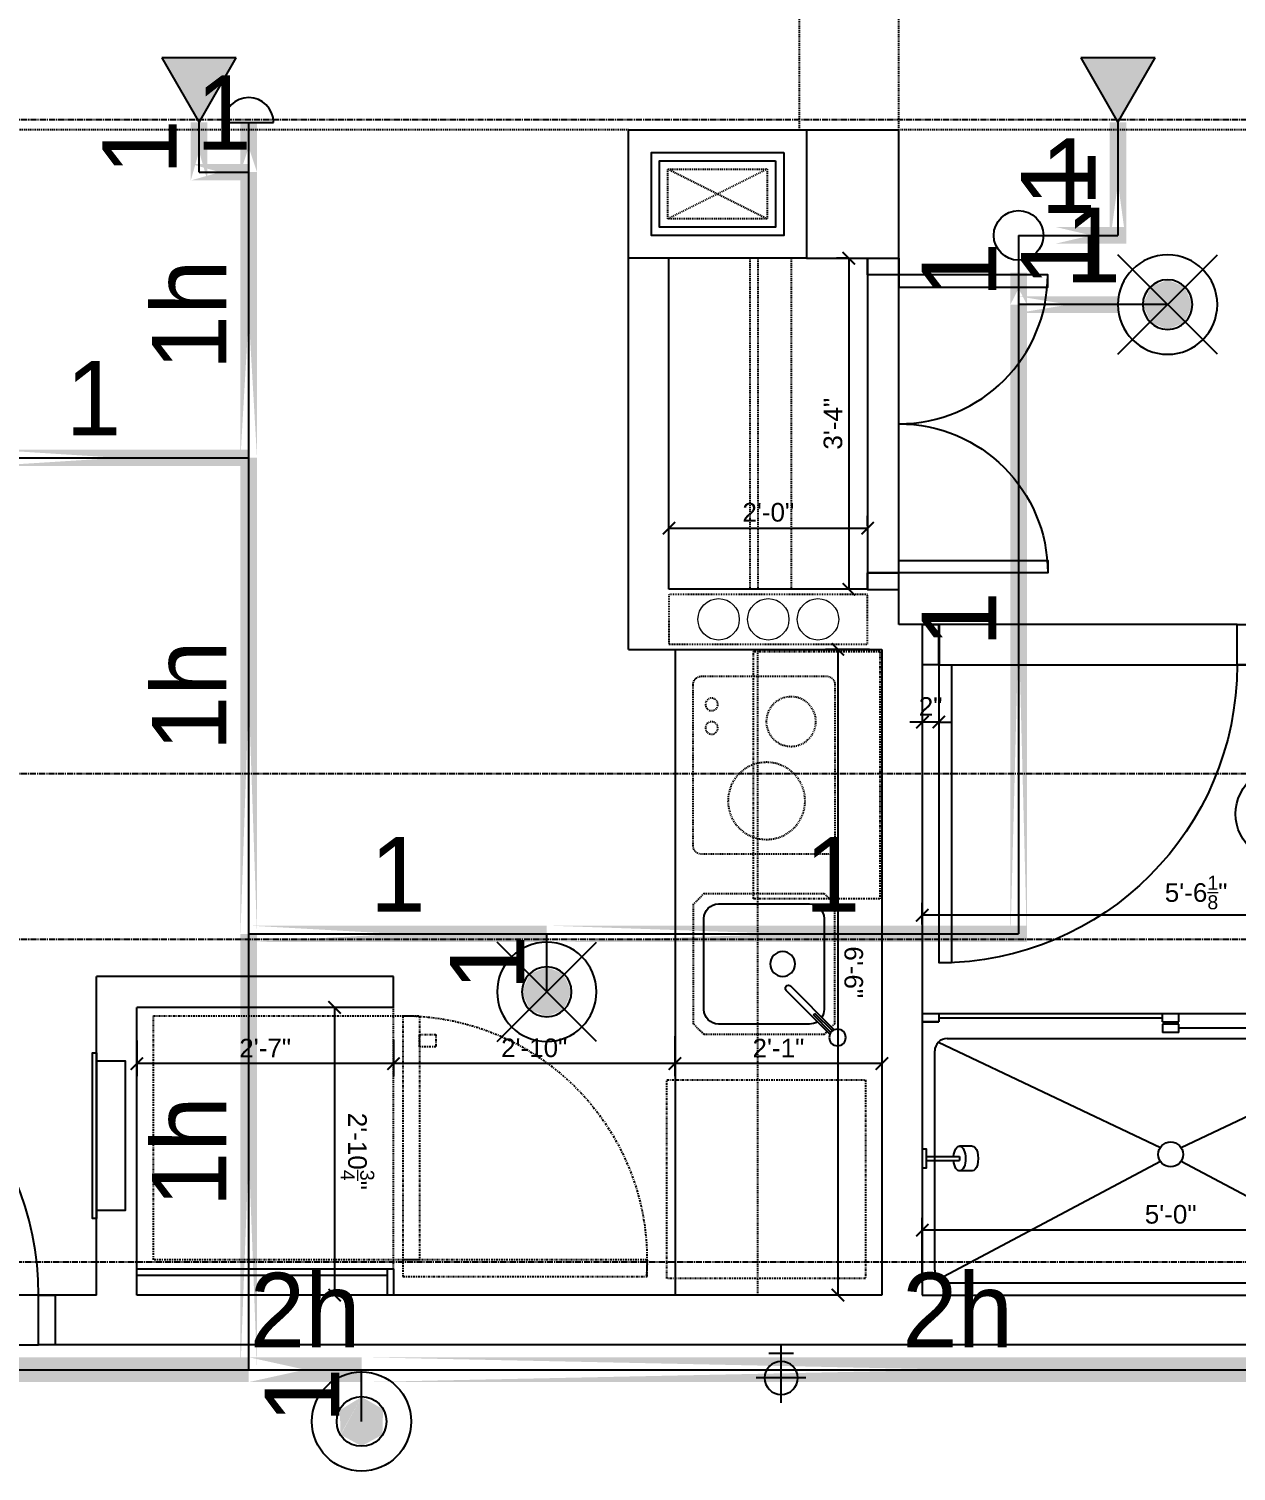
# Model space of a CAD drawing. Header units: inches. Extents: x -6955 to 13123, y -1334 to 3701.
# Drawn here: x 6697.1 to 6843, y 1674.3 to 1848.5 of the extents above; entities that cross this region are included whole.
import ezdxf
from ezdxf.enums import TextEntityAlignment as Align

# ---------------------------------------------------------------- set-up
doc = ezdxf.new("R2010")
doc.units = ezdxf.units.IN
doc.header["$MEASUREMENT"] = 0
for name, pattern in [('CENTER2', [1.125, 0.75, -0.125, 0.125, -0.125]), ('DASHDOT2', [0.5, 0.25, -0.125, 0, -0.125]), ('HIDDEN2', [0.1875, 0.125, -0.0625])]:
    doc.linetypes.add(name, pattern=pattern)
for name, color, linetype in [('A-Door', 7, 'Continuous'), ('A-Door-Head', 8, 'Continuous'), ('A-Eqpm', 4, 'Continuous'), ('A-Eqpm-NIC', 5, 'DASHDOT2'), ('A-Flor-Case', 6, 'Continuous'), ('A-Flor-Case-Hidden', 8, 'HIDDEN2'), ('A-Flor-Outline', 4, 'Continuous'), ('A-Flor-Ovhd', 1, 'HIDDEN2'), ('A-Flor-Pfix', 7, 'Continuous'), ('A-Flor-Soffit', 6, 'HIDDEN2'), ('A-Flor-Wall Mtd Fixture', 7, 'Continuous'), ('A-Grid(SmallScale)', 11, 'CENTER2'), ('A-HVAC', 6, 'HIDDEN2'), ('A-Wall-Full', 7, 'Continuous'), ('headdn', 7, 'Continuous'), ('PIPEBL', 4, 'Continuous'), ('pipemn', 6, 'Continuous'), ('PIPESPC', 7, 'Continuous'), ('spk-cap', 7, 'Continuous'), ('spk-piperise', 7, 'Continuous'), ('TIDYPIPE', 7, 'Continuous')]:
    doc.layers.add(name, color=color, linetype=linetype)
doc.layers.add('G-Anno-Nplt', color=140, linetype='Continuous', lineweight=18, plot=False)
doc.styles.add('G1DIM', font='arial.ttf')
doc.styles.add('PIPE', font='PIPE.SHX')
doc.dimstyles.new('Aec-Arch-I-96', dxfattribs={"dimscale": 96, "dimtxt": 0.09375, "dimasz": 0.0625, "dimexe": 0.0625, "dimexo": 0.0625, "dimgap": 0.03125, "dimtad": 1, "dimdec": 3, "dimzin": 3, "dimdsep": 46, "dimlunit": 4, "dimtxsty": 'G1DIM', "dimblk": 'ARCHTICK', "dimcen": 0.09375, "dimclrt": 2, "dimazin": 2, "dimtfac": 0.75, "dimtdec": 3, "dimtix": 1, "dimtmove": 2, "dimatfit": 2, "dimldrblk": 'OPEN90', "dimfxl": 0.0625, "dimtolj": 1, "dimtzin": 0, "dimarcsym": 0})

# ---------------------------------------------------------------- blocks, each defined once
blk = doc.blocks.new('wall sconce typ')
for p, q in [((0, 7), (0, 0)), ((3, 4), (-3, 4)), ((-1.5, 1), (1.5, 1))]:
    blk.add_line(p, q)
blk.add_circle((0, 4), 2)
blk = doc.blocks.new('dpend1')
for radius in [6, 3]:
    blk.add_circle((0, 0), radius)
for points in [[(0.01, 2.97), (-2.53, -1.59), (-2.62, 1.36)], [(0.01, 2.97), (-2.49, -1.59), (2.52, -1.59)], [(2.52, -1.59), (0.01, 2.97), (2.6, 1.47)], [(2.52, -1.59), (-2.53, -1.59), (0.01, -2.98)]]:
    blk.add_solid(points)
blk = doc.blocks.new('side2')
for p, q in [((0, 0), (7.79, 4.5)), ((7.79, 4.5), (7.79, -4.5)), ((7.79, -4.5), (0, 0))]:
    blk.add_line(p, q)
blk.add_solid([(7.79, -4.5), (0, 0), (7.79, 4.5)])
blk = doc.blocks.new('dpend2')
for p, q in [((-6, -6), (6, 6)), ((6, -6), (-6, 6))]:
    blk.add_line(p, q)
for radius in [6, 3]:
    blk.add_circle((0, 0), radius)
for points in [[(0, 0), (-3, 0), (-2.08, 2.07)], [(0, 0), (0, 3), (-2.12, 2.14)], [(0, 0), (0, 3), (2.12, 2.14)], [(0, 0), (3, 0), (2.08, 2.07)], [(0, 0), (-3, 0), (-2.08, -2.07)], [(0, 0), (0, -3), (-2.12, -2.14)], [(0, 0), (3, 0), (2.08, -2.07)], [(0, 0), (0, -3), (2.12, -2.14)]]:
    blk.add_solid(points)
blk = doc.blocks.new('PIPESPC')
at = {"layer": 'PIPESPC', "style": 'PIPE', "width": 0.9}
blk.add_attdef('SIZE', text='', height=9, dxfattribs=at).set_placement((0, 4.02), align=Align.CENTER)
at = {"layer": 'PIPESPC', "style": 'PIPE', "flags": 1}
blk.add_attdef('SCHED', (25.3, 3.89), '', height=9, dxfattribs=at)
blk = doc.blocks.new('CAP')
blk.add_line((0, 3), (0, -3))
blk.add_arc((0, 0), 3, 270, 90)
blk = doc.blocks.new('rise')
blk.add_circle((0, 0), 3)
blk = doc.blocks.new('Plumbing Chase')
at = {"layer": 'A-Flor-Outline', "linetype": 'HIDDEN2', "ltscale": 0.5}
blk.add_lwpolyline([(0.625, 0), (6.625, 0), (6.625, 24), (0.625, 24)], close=True, dxfattribs=at)
at = {"layer": 'G-Anno-Nplt'}
for centre in [(3.625, 18), (3.625, 12), (3.625, 6)]:
    blk.add_circle(centre, 2.5, dxfattribs=at)
blk = doc.blocks.new('18in door')
blk.add_lwpolyline([(0, 0), (1.5, 0), (1.5, 18), (0, 18)], close=True)
blk.add_arc((0, 0), 18, 0, 90)
blk = doc.blocks.new('Single 12x6 HVAC Shaft')
at = {"layer": 'A-Flor-Outline'}
blk.add_lwpolyline([(3.75, 17.75), (11.75, 17.75), (11.75, 3.75), (3.75, 3.75)], close=True, dxfattribs=at)
at = {"layer": 'A-HVAC'}
for p, q in [((4.75, 16.75), (10.75, 4.75)), ((4.75, 4.75), (10.75, 16.75))]:
    blk.add_line(p, q, dxfattribs=at)
blk.add_lwpolyline([(4.75, 16.75), (10.75, 16.75), (10.75, 4.75), (4.75, 4.75)], close=True, dxfattribs=at)
at = {"layer": 'A-Wall-Full'}
for points in [[(0, 21.5), (15.5, 21.5), (15.5, 0), (0, 0)], [(2.75, 18.75), (12.75, 18.75), (12.75, 2.75), (2.75, 2.75)]]:
    blk.add_lwpolyline(points, close=True, dxfattribs=at)
blk = doc.blocks.new('sink1915rear')
for p, q in [((-0.37, -1.9), (-0.37, -5.29)), ((-0.12, -1.97), (-0.12, -4.54)), ((0.13, -1.97), (0.13, -4.54)), ((0.38, -1.9), (0.38, -5.29)), ((0.13, -4.54), (-0.12, -4.54)), ((0.38, -5.29), (-0.37, -5.29))]:
    blk.add_line(p, q)
blk.add_circle((0, -1.04), 0.938)
for start, end in [(112.0243, 67.9757), (138.5829, 221.4171), (318.587, 41.413), (264.1135, 275.8865)]:
    blk.add_arc((0, -5.04), 1, start, end)
blk.add_open_spline([(-0.75, -3.54), (-1.37, -3.58), (-1.99, -3.68), (-3.59, -4.07), (-4.53, -4.46), (-6.15, -5.47), (-6.84, -6.09), (-7.86, -7.44), (-8.21, -8.17), (-8.46, -9.28), (-8.5, -9.65), (-8.5, -10.01), (-8.5, -10.59), (-8.4, -11.17), (-7.93, -12.47), (-7.49, -13.18), (-6.28, -14.46), (-5.51, -15.02), (-3.75, -15.9), (-2.76, -16.21), (-0.69, -16.54), (0.38, -16.56), (2.47, -16.29), (3.47, -16), (5.27, -15.17), (6.07, -14.63), (7.34, -13.38), (7.81, -12.68), (8.41, -11.21), (8.54, -10.45), (8.44, -8.94), (8.22, -8.19), (7.42, -6.76), (6.85, -6.1), (5.41, -4.95), (4.55, -4.47), (2.7, -3.81), (1.74, -3.61), (0.75, -3.54)], degree=3, knots=[4.798605, 4.798605, 4.798605, 4.798605, 5.014176, 5.014176, 5.378501, 5.378501, 5.742827, 5.742827, 6.107152, 6.107152, 6.283185, 6.283185, 6.283185, 6.561131, 6.561131, 6.925457, 6.925457, 7.289782, 7.289782, 7.654107, 7.654107, 8.018433, 8.018433, 8.382758, 8.382758, 8.747084, 8.747084, 9.111409, 9.111409, 9.475734, 9.475734, 9.84006, 9.84006, 10.204385, 10.204385, 10.56871, 10.56871, 10.909356, 10.909356, 10.909356, 10.909356])
at = {"layer": 'A-Flor-Case-Hidden', "linetype": 'HIDDEN2', "ltscale": 0.25}
blk.add_ellipse((0, -10.01), major_axis=(-9.5, 0), ratio=0.789474, start_param=4.791408, end_param=10.916548, dxfattribs=at)
blk = doc.blocks.new('wall sconce')
for p, q in [((2, -1.75), (2, 1.75)), ((0, 0), (3.75, 0))]:
    blk.add_line(p, q)
blk.add_circle((2, 0), 1.25)
blk = doc.blocks.new('41in Std Vanity')
at = {"layer": 'A-Flor-Case'}
for p, q in [((23, 54.5), (0, 54.5)), ((0.75, 1.5), (0.75, 54.5)), ((23, 1.5), (23, 54.5)), ((23, 1.5), (0, 1.5))]:
    blk.add_line(p, q, dxfattribs=at)
at = {"layer": 'A-Flor-Case-Hidden'}
for p, q in [((22, 51.12), (0.75, 51.12)), ((22, 4.88), (22, 51.12)), ((4.83, 50.38), (0.75, 46.3)), ((5.89, 50.38), (0.75, 45.24)), ((20, 50.38), (2.75, 50.38)), ((16.86, 50.38), (21.25, 45.99)), ((17.92, 50.38), (21.25, 47.05)), ((21.25, 4.88), (21.25, 49.12)), ((21.25, 17), (0.75, 17)), ((21.25, 16.25), (0.75, 16.25)), ((21.25, 5.62), (0.75, 5.62)), ((22, 4.88), (0.75, 4.88))]:
    blk.add_line(p, q, dxfattribs=at)
for points in [[(0.75, 49.12), (2.75, 49.12), (2.75, 51.12), (0.75, 51.12)], [(20, 49.12), (22, 49.12), (22, 51.12), (20, 51.12)]]:
    blk.add_lwpolyline(points, close=True, dxfattribs=at)
at = {"layer": 'A-Wall-Full'}
for p, q in [((0, 0), (0, 56)), ((0, 56), (23, 56)), ((23, 0), (0, 0))]:
    blk.add_line(p, q, dxfattribs=at)
at = {"layer": 'A-Flor-Pfix', "rotation": 90}
blk.add_blockref('sink1915rear', (2.99, 33.06), dxfattribs=at)
at = {"layer": 'A-Flor-Wall Mtd Fixture', "xscale": -1, "rotation": 90}
blk.add_blockref('wall sconce', (11.5, 56), dxfattribs=at)
at = {"layer": 'A-Flor-Wall Mtd Fixture', "rotation": 90}
blk.add_blockref('wall sconce', (11.5, 0), dxfattribs=at)
blk = doc.blocks.new('_ArchTick')
at = {"color": 0, "linetype": 'ByBlock', "const_width": 0.15}
blk.add_lwpolyline([(-0.5, -0.5), (0.5, 0.5)], dxfattribs=at)
blk = doc.blocks.new('*D133')
at = {"layer": 'Defpoints', "color": 0, "transparency": 16777216}
for p in [(-44.25, -73.66), (-4.25, -73.66), (-4.25, -75.03)]:
    blk.add_point(p, dxfattribs=at)
at = {"layer": 'G-Anno-Nplt', "color": 0, "lineweight": -2, "transparency": 16777216}
for p, q in [((-44.25, -75.03), (-4.25, -75.03)), ((-44.25, -75.16), (-44.25, -76.53)), ((-4.25, -75.16), (-4.25, -76.53))]:
    blk.add_line(p, q, dxfattribs=at)
at = {"layer": 'G-Anno-Nplt', "color": 0, "lineweight": -2, "transparency": 16777216, "xscale": 1.5, "yscale": 1.5, "zscale": 1.5, "rotation": 180}
blk.add_blockref('_ArchTick', (-44.25, -75.03), dxfattribs=at)
at = {"layer": 'G-Anno-Nplt', "color": 0, "lineweight": -2, "transparency": 16777216, "xscale": 1.5, "yscale": 1.5, "zscale": 1.5}
blk.add_blockref('_ArchTick', (-4.25, -75.03), dxfattribs=at)
at = {"layer": 'G-Anno-Nplt', "transparency": 16777216, "insert": (-24.25, -76.93), "char_height": 2.25, "attachment_point": 5, "rotation": 180, "style": 'G1DIM'}
blk.add_mtext('\\A1;3\'-4"', dxfattribs=at)
blk = doc.blocks.new('_Open90')
at = {"color": 0, "linetype": 'ByBlock', "lineweight": -2}
for p, q in [((0, 0), (-1, 0)), ((-0.5, 0.5), (0, 0)), ((0, 0), (-0.5, -0.5))]:
    blk.add_line(p, q, dxfattribs=at)
blk = doc.blocks.new('*D134')
at = {"layer": 'Defpoints', "color": 0, "transparency": 16777216}
for p in [(-11.64, -72.75), (-10.4, -72.75), (-10.4, -96.75)]:
    blk.add_point(p, dxfattribs=at)
at = {"layer": 'G-Anno-Nplt', "color": 0, "lineweight": -2, "transparency": 16777216}
for p, q in [((-11.9, -72.75), (-13.14, -72.75)), ((-11.64, -96.75), (-11.64, -72.75)), ((-11.9, -96.75), (-13.14, -96.75))]:
    blk.add_line(p, q, dxfattribs=at)
at = {"layer": 'G-Anno-Nplt', "color": 0, "lineweight": -2, "transparency": 16777216, "xscale": 1.5, "yscale": 1.5, "zscale": 1.5}
for p, rotation in [((-11.64, -72.75), 90), ((-11.64, -96.75), 270)]:
    blk.add_blockref('_ArchTick', p, dxfattribs=dict(at, rotation=rotation))
at = {"layer": 'G-Anno-Nplt', "transparency": 16777216, "insert": (-13.54, -84.75), "char_height": 2.25, "attachment_point": 5, "rotation": 90, "style": 'G1DIM'}
blk.add_mtext('\\A1;2\'-0"', dxfattribs=at)
blk = doc.blocks.new('*D118')
at = {"layer": 'Defpoints', "color": 0, "transparency": 16777216}
for p in [(-78, -4.88), (0, -4.88), (0, -10.2)]:
    blk.add_point(p, dxfattribs=at)
at = {"layer": 'G-Anno-Nplt', "color": 0, "lineweight": -2, "transparency": 16777216}
for p, q in [((-78, -6.38), (-78, -11.7)), ((0, -6.38), (0, -11.7)), ((-78, -10.2), (0, -10.2))]:
    blk.add_line(p, q, dxfattribs=at)
at = {"layer": 'G-Anno-Nplt', "color": 0, "lineweight": -2, "transparency": 16777216, "xscale": 1.5, "yscale": 1.5, "zscale": 1.5, "rotation": 180}
blk.add_blockref('_ArchTick', (-78, -10.2), dxfattribs=at)
at = {"layer": 'G-Anno-Nplt', "color": 0, "lineweight": -2, "transparency": 16777216, "xscale": 1.5, "yscale": 1.5, "zscale": 1.5}
blk.add_blockref('_ArchTick', (0, -10.2), dxfattribs=at)
at = {"layer": 'G-Anno-Nplt', "transparency": 16777216, "insert": (-39, -8.3), "char_height": 2.25, "attachment_point": 5, "style": 'G1DIM'}
blk.add_mtext('\\A1;6\'-6"', dxfattribs=at)
blk = doc.blocks.new('*D119')
at = {"layer": 'Defpoints', "color": 0, "transparency": 16777216}
for p in [(-32.79, -4.88), (-32.79, -29.88), (-27.96, -29.88)]:
    blk.add_point(p, dxfattribs=at)
at = {"layer": 'G-Anno-Nplt', "color": 0, "lineweight": -2, "transparency": 16777216}
for p, q in [((-31.29, -4.88), (-26.46, -4.88)), ((-27.96, -4.88), (-27.96, -29.88)), ((-31.29, -29.88), (-26.46, -29.88))]:
    blk.add_line(p, q, dxfattribs=at)
at = {"layer": 'G-Anno-Nplt', "color": 0, "lineweight": -2, "transparency": 16777216, "xscale": 1.5, "yscale": 1.5, "zscale": 1.5}
for p, rotation in [((-27.96, -4.88), 90), ((-27.96, -29.88), 270)]:
    blk.add_blockref('_ArchTick', p, dxfattribs=dict(at, rotation=rotation))
at = {"layer": 'G-Anno-Nplt', "transparency": 16777216, "insert": (-29.84, -17.38), "char_height": 2.25, "attachment_point": 5, "rotation": 90, "style": 'G1DIM'}
blk.add_mtext('\\A1;2\'-1"', dxfattribs=at)
blk = doc.blocks.new('*D120')
at = {"layer": 'Defpoints', "color": 0, "transparency": 16777216}
for p in [(-32.32, -29.88), (-32.32, -63.88), (-27.96, -63.88)]:
    blk.add_point(p, dxfattribs=at)
at = {"layer": 'G-Anno-Nplt', "color": 0, "lineweight": -2, "transparency": 16777216}
for p, q in [((-30.82, -29.88), (-26.46, -29.88)), ((-27.96, -29.88), (-27.96, -63.88)), ((-30.82, -63.88), (-26.46, -63.88))]:
    blk.add_line(p, q, dxfattribs=at)
at = {"layer": 'G-Anno-Nplt', "color": 0, "lineweight": -2, "transparency": 16777216, "xscale": 1.5, "yscale": 1.5, "zscale": 1.5}
for p, rotation in [((-27.96, -29.88), 90), ((-27.96, -63.88), 270)]:
    blk.add_blockref('_ArchTick', p, dxfattribs=dict(at, rotation=rotation))
at = {"layer": 'G-Anno-Nplt', "transparency": 16777216, "insert": (-29.86, -46.88), "char_height": 2.25, "attachment_point": 5, "rotation": 90, "style": 'G1DIM'}
blk.add_mtext('\\A1;2\'-10"', dxfattribs=at)
blk = doc.blocks.new('*D121')
at = {"layer": 'Defpoints', "color": 0, "transparency": 16777216}
for p in [(-32.25, -63.88), (-32.25, -94.88), (-27.96, -94.88)]:
    blk.add_point(p, dxfattribs=at)
at = {"layer": 'G-Anno-Nplt', "color": 0, "lineweight": -2, "transparency": 16777216}
for p, q in [((-30.75, -63.88), (-26.46, -63.88)), ((-27.96, -63.88), (-27.96, -94.88)), ((-30.75, -94.88), (-26.46, -94.88))]:
    blk.add_line(p, q, dxfattribs=at)
at = {"layer": 'G-Anno-Nplt', "color": 0, "lineweight": -2, "transparency": 16777216, "xscale": 1.5, "yscale": 1.5, "zscale": 1.5}
for p, rotation in [((-27.96, -63.88), 90), ((-27.96, -94.88), 270)]:
    blk.add_blockref('_ArchTick', p, dxfattribs=dict(at, rotation=rotation))
at = {"layer": 'G-Anno-Nplt', "transparency": 16777216, "insert": (-29.84, -79.38), "char_height": 2.25, "attachment_point": 5, "rotation": 90, "style": 'G1DIM'}
blk.add_mtext('\\A1;2\'-7"', dxfattribs=at)
blk = doc.blocks.new('*D122')
at = {"layer": 'Defpoints', "color": 0, "transparency": 16777216}
for p in [(-34.75, -69.46), (0, -69.46), (0, -70.99)]:
    blk.add_point(p, dxfattribs=at)
at = {"layer": 'G-Anno-Nplt', "color": 0, "lineweight": -2, "transparency": 16777216}
for p, q in [((-34.75, -70.96), (-34.75, -72.49)), ((-34.75, -70.99), (0, -70.99)), ((0, -70.96), (0, -72.49))]:
    blk.add_line(p, q, dxfattribs=at)
at = {"layer": 'G-Anno-Nplt', "color": 0, "lineweight": -2, "transparency": 16777216, "xscale": 1.5, "yscale": 1.5, "zscale": 1.5, "rotation": 180}
blk.add_blockref('_ArchTick', (-34.75, -70.99), dxfattribs=at)
at = {"layer": 'G-Anno-Nplt', "color": 0, "lineweight": -2, "transparency": 16777216, "xscale": 1.5, "yscale": 1.5, "zscale": 1.5}
blk.add_blockref('_ArchTick', (0, -70.99), dxfattribs=at)
at = {"layer": 'G-Anno-Nplt', "transparency": 16777216, "insert": (-17.37, -68.23), "char_height": 2.25, "attachment_point": 5, "style": 'G1DIM'}
blk.add_mtext('\\A1;2\'-10{\\H0.750000x;\\S3/4;}"', dxfattribs=at)
blk = doc.blocks.new('refrigerator')
blk.add_line((-30.125, 0), (-30.125, -29.5))
for points in [[(-32.125, -29.5), (0, -29.5), (0, 0), (-32.125, 0)], [(-34.125, -3.75), (-32.125, -3.75), (-32.125, -2.25), (-34.125, -2.25)], [(-59.625, -31.5), (-59.625, -29.5), (-30.125, -29.5), (-30.125, -31.5)]]:
    blk.add_lwpolyline(points, close=True)
blk.add_arc((-30.125, -29.5), 29.5, 90, 183.88744)
blk = doc.blocks.new('kitchen faucet')
for p, q in [((0.93, 0.38), (8.38, 0.38)), ((1, 0.12), (4, 0.12)), ((4, -0.12), (4, 0.12)), ((0.93, -0.38), (8.38, -0.38)), ((1, -0.12), (4, -0.12))]:
    blk.add_line(p, q)
blk.add_circle((0, 0), 1)
blk.add_arc((8.38, 0), 0.375, 270, 90)
blk = doc.blocks.new('kitchen sink')
blk.add_lwpolyline([(-14.94, -6.97, 0.143329), (-14, -7.25), (-3, -7.25, 0.414214), (-1.25, -5.5), (-1.25, 5.5, 0.414214), (-3, 7.25), (-14, 7.25, 0.414214), (-15.75, 5.5), (-15.75, -5.5, 0.143329), (-15.47, -6.44, 0.143329)], format="xyb")
blk.add_circle((-10.75, 0), 1.5)
at = {"layer": 'A-Flor-Case-Hidden'}
for p, q in [((-15.75, 8.5), (-17, 7.25)), ((-1.25, 8.5), (0, 7.25)), ((-16.64, -7.61), (-17, -7.25)), ((-15.75, -8.5), (-16.11, -8.14)), ((-1.25, -8.5), (0, -7.25))]:
    blk.add_line(p, q, dxfattribs=at)
for points in [[(-17, 7.25), (-17, -7.25)], [(-1.25, 8.5), (-15.75, 8.5)], [(0, -7.25), (0, 7.25)], [(-15.75, -8.5), (-1.25, -8.5)]]:
    blk.add_lwpolyline(points, dxfattribs=at)
at = {"rotation": 45.00000000000001}
blk.add_blockref('kitchen faucet', (-17.38, -8.88), dxfattribs=at)
blk = doc.blocks.new('cooktop')
at = {"ltscale": 0.5}
blk.add_lwpolyline([(-7.56, -21.5), (7.56, -21.5, 0.414214), (8.56, -20.5), (8.56, -1, 0.414214), (7.56, 0), (-7.56, 0, 0.414214), (-8.56, -1), (-8.56, -20.5, 0.414214)], format="xyb", close=True, dxfattribs=at)
for centre, radius in [((-3.27, -5.47), 3), ((6.32, -3.4), 0.75), ((6.32, -6.24), 0.75), ((-0.31, -15.05), 4.66)]:
    blk.add_circle(centre, radius, dxfattribs=at)
blk = doc.blocks.new('shower head')
for p, q in [((0.5, 0.25), (4.48, 0.25)), ((6.04, 1.5), (4.5, 1.5)), ((0.5, -0.25), (4.48, -0.25)), ((6.02, -1.5), (4.49, -1.5))]:
    blk.add_line(p, q)
blk.add_lwpolyline([(0, -1.12), (0.5, -1.12), (0.5, 1.12), (0, 1.12)], close=True)
at = {"extrusion": (0, 0, -1)}
for centre, start_param, end_param in [((4.5, 0), 4.878708, 10.826996), ((6.02, 0), 6.265998, 9.430839)]:
    blk.add_ellipse(centre, major_axis=(0, 1.5), ratio=0.483735, start_param=start_param, end_param=end_param, dxfattribs=at)
blk.add_open_spline([(4.48, 0.25), (4.49, 0.2), (4.49, 0.16), (4.49, 0.11), (4.5, 0.04), (4.5, -0.04), (4.49, -0.11), (4.49, -0.16), (4.49, -0.21), (4.48, -0.25)], degree=3, knots=[7.6339989, 7.6339989, 7.6339989, 7.6339989, 7.7552894, 7.7552894, 7.7552894, 7.9540134, 7.9540134, 7.9540134, 8.074038, 8.074038, 8.074038, 8.074038])
blk = doc.blocks.new('shower door')
at = {"layer": 'A-Flor-Case'}
for p, q in [((-31, -1), (-31, 0)), ((-29, 0), (-31, 0)), ((-29, -1), (-29, 0)), ((0, 0), (-2, 0)), ((-2, 0), (-2, -1)), ((-59.99, -1.26), (-57.99, -1.26)), ((-57.99, -2.26), (-57.99, -1.26)), ((-29, -1), (-31, -1)), ((-31, -1.26), (-29, -1.26)), ((-31, -2.26), (-31, -1.26)), ((-2, -0.5), (-29, -0.5)), ((-29, -1.26), (-29, -2.26)), ((0, -1), (-2, -1)), ((-2, -1), (0, -1)), ((-59.99, -2.26), (-57.99, -2.26)), ((-57.99, -1.76), (-31, -1.76)), ((-31, -2.26), (-29, -2.26))]:
    blk.add_line(p, q, dxfattribs=at)
blk = doc.blocks.new('30x34 shower')
at = {"layer": 'A-Flor-Pfix'}
for p, q in [((0, -34), (0, 0)), ((60, 0), (0, 0)), ((60, -34), (60, 0)), ((57, -1.5), (3, -1.5)), ((1.5, -3), (1.5, -29.5)), ((28.75, -16.18), (1.94, -1.94)), ((58.06, -1.94), (31.25, -16.18)), ((58.5, -3), (58.5, -29.5)), ((28.75, -17.82), (1.94, -30.56)), ((58.06, -30.56), (31.25, -17.82)), ((57, -31), (3, -31)), ((60, -34), (0, -34))]:
    blk.add_line(p, q, dxfattribs=at)
blk.add_circle((30, -17), 1.5, dxfattribs=at)
for centre, start, end in [((3, -3), 90, 180), ((57, -3), 0, 90), ((3, -29.5), 180, 270), ((57, -29.5), 270, 0)]:
    blk.add_arc(centre, 1.5, start, end, dxfattribs=at)
at = {"xscale": -1, "rotation": 179.9999999999999}
blk.add_blockref('shower door', (60, -34), dxfattribs=at)
at = {"layer": 'A-Flor-Pfix', "rotation": 180.0000000001253}
blk.add_blockref('shower head', (60, -16.5), dxfattribs=at)
blk = doc.blocks.new('36in door')
blk.add_lwpolyline([(-1.5, -36), (0, -36), (0, 0), (-1.5, 0)], close=True)
blk.add_arc((0, 0), 36, 180, 270)
blk = doc.blocks.new('Toiliet American Std Cadet Pro')
for p, q in [((5.84, 9.06), (1, 9.06)), ((0, 8.06), (0, -8.06)), ((6.84, 7.9), (6.84, 8.06)), ((7.53, 6.52), (7, 7.36)), ((7.69, -5.98), (7.69, 5.98)), ((7, -7.36), (7.53, -6.52)), ((6.84, -8.06), (6.84, -7.9)), ((1, -9.06), (5.84, -9.06))]:
    blk.add_line(p, q)
for centre, radius, start, end in [((1, 8.06), 1, 90, 180), ((5.84, 8.06), 1, 0, 90), ((7.84, 7.9), 1, 180, 212.4157), ((6.69, 5.98), 1, 0, 32.4157), ((10.89, 10.1), 4.91, 226.8784, 295.5831), ((10.89, -10.1), 4.91, 64.417, 133.1217), ((6.69, -5.98), 1, 327.5844, 0), ((1, -8.06), 1, 180, 270), ((5.84, -8.06), 1, 270, 0), ((7.84, -7.9), 1, 147.5844, 180)]:
    blk.add_arc(centre, radius, start, end)
for start_param, end_param in [(4.086017, 8.480354), (2.197169, 4.086017)]:
    blk.add_ellipse((18.39, 0), major_axis=(9.17, 0), ratio=0.762999, start_param=start_param, end_param=end_param)
blk = doc.blocks.new('*D109')
at = {"layer": 'Defpoints', "color": 0, "transparency": 16777216}
for p in [(-42.8, 6.14), (-45.88, -60), (-43.26, -60)]:
    blk.add_point(p, dxfattribs=at)
at = {"layer": 'G-Anno-Nplt', "color": 0, "lineweight": -2, "transparency": 16777216}
for p, q in [((-44.3, 6.14), (-47.38, 6.14)), ((-45.88, 6.14), (-45.88, -60)), ((-44.76, -60), (-47.38, -60))]:
    blk.add_line(p, q, dxfattribs=at)
at = {"layer": 'G-Anno-Nplt', "color": 0, "lineweight": -2, "transparency": 16777216, "xscale": 1.5, "yscale": 1.5, "zscale": 1.5}
for p, rotation in [((-45.88, 6.14), 90), ((-45.88, -60), 270)]:
    blk.add_blockref('_ArchTick', p, dxfattribs=dict(at, rotation=rotation))
at = {"layer": 'G-Anno-Nplt', "transparency": 16777216, "insert": (-48.63, -26.93), "char_height": 2.25, "attachment_point": 5, "rotation": 90, "style": 'G1DIM'}
blk.add_mtext('\\A1;5\'-6{\\H0.750000x;\\S1/8;}"', dxfattribs=at)
blk = doc.blocks.new('*D110')
at = {"layer": 'Defpoints', "color": 0, "transparency": 16777216}
for p in [(0, 2.48), (-36, 0), (0, -3.5)]:
    blk.add_point(p, dxfattribs=at)
at = {"layer": 'G-Anno-Nplt', "color": 0, "lineweight": -2, "transparency": 16777216}
for p, q in [((-36, 1.5), (-36, 3.98)), ((0, -2), (0, 3.98)), ((-36, 2.48), (0, 2.48))]:
    blk.add_line(p, q, dxfattribs=at)
at = {"layer": 'G-Anno-Nplt', "color": 0, "lineweight": -2, "transparency": 16777216, "xscale": 1.5, "yscale": 1.5, "zscale": 1.5, "rotation": 180}
blk.add_blockref('_ArchTick', (-36, 2.48), dxfattribs=at)
at = {"layer": 'G-Anno-Nplt', "color": 0, "lineweight": -2, "transparency": 16777216, "xscale": 1.5, "yscale": 1.5, "zscale": 1.5}
blk.add_blockref('_ArchTick', (0, 2.48), dxfattribs=at)
at = {"layer": 'G-Anno-Nplt', "transparency": 16777216, "insert": (-18, 4.38), "char_height": 2.25, "attachment_point": 5, "style": 'G1DIM'}
blk.add_mtext('\\A1;3\'-0"', dxfattribs=at)
blk = doc.blocks.new('*D106')
at = {"layer": 'Defpoints', "color": 0, "transparency": 16777216}
for p in [(-58.12, 7.25), (-76.12, 6.5), (-76.12, 2.15)]:
    blk.add_point(p, dxfattribs=at)
at = {"layer": 'G-Anno-Nplt', "color": 0, "lineweight": -2, "transparency": 16777216}
for p, q in [((-58.12, 5.75), (-58.12, 0.65)), ((-76.12, 5), (-76.12, 0.65)), ((-58.12, 2.15), (-76.12, 2.15))]:
    blk.add_line(p, q, dxfattribs=at)
at = {"layer": 'G-Anno-Nplt', "color": 0, "lineweight": -2, "transparency": 16777216, "xscale": 1.5, "yscale": 1.5, "zscale": 1.5, "rotation": 180}
blk.add_blockref('_ArchTick', (-76.12, 2.15), dxfattribs=at)
at = {"layer": 'G-Anno-Nplt', "color": 0, "lineweight": -2, "transparency": 16777216, "xscale": 1.5, "yscale": 1.5, "zscale": 1.5}
blk.add_blockref('_ArchTick', (-58.12, 2.15), dxfattribs=at)
at = {"layer": 'G-Anno-Nplt', "transparency": 16777216, "insert": (-67.12, 4.05), "char_height": 2.25, "attachment_point": 5, "style": 'G1DIM'}
blk.add_mtext('\\A1;1\'-6"', dxfattribs=at)
blk = doc.blocks.new('*D107')
at = {"layer": 'Defpoints', "color": 0, "transparency": 16777216}
for p in [(0, 0), (-7.85, -60), (0, -60)]:
    blk.add_point(p, dxfattribs=at)
at = {"layer": 'G-Anno-Nplt', "color": 0, "lineweight": -2, "transparency": 16777216}
for p, q in [((-1.5, 0), (-9.35, 0)), ((-7.85, 0), (-7.85, -60)), ((-1.5, -60), (-9.35, -60))]:
    blk.add_line(p, q, dxfattribs=at)
at = {"layer": 'G-Anno-Nplt', "color": 0, "lineweight": -2, "transparency": 16777216, "xscale": 1.5, "yscale": 1.5, "zscale": 1.5}
for p, rotation in [((-7.85, 0), 90), ((-7.85, -60), 270)]:
    blk.add_blockref('_ArchTick', p, dxfattribs=dict(at, rotation=rotation))
at = {"layer": 'G-Anno-Nplt', "transparency": 16777216, "insert": (-9.75, -30), "char_height": 2.25, "attachment_point": 5, "rotation": 90, "style": 'G1DIM'}
blk.add_mtext('\\A1;5\'-0"', dxfattribs=at)
blk = doc.blocks.new('*D108')
at = {"layer": 'Defpoints', "color": 0, "transparency": 16777216}
for p in [(-76.12, -58), (-76.12, -60), (-69.22, -60)]:
    blk.add_point(p, dxfattribs=at)
at = {"layer": 'G-Anno-Nplt', "color": 0, "lineweight": -2, "transparency": 16777216}
for p, q in [((-69.22, -58), (-69.22, -56.5)), ((-74.62, -58), (-67.72, -58)), ((-69.22, -58), (-69.22, -60)), ((-74.62, -60), (-67.72, -60)), ((-69.22, -60), (-69.22, -61.5))]:
    blk.add_line(p, q, dxfattribs=at)
at = {"layer": 'G-Anno-Nplt', "color": 0, "lineweight": -2, "transparency": 16777216, "xscale": 1.5, "yscale": 1.5, "zscale": 1.5}
for p, rotation in [((-69.22, -58), 270), ((-69.22, -60), 90)]:
    blk.add_blockref('_ArchTick', p, dxfattribs=dict(at, rotation=rotation))
at = {"layer": 'G-Anno-Nplt', "transparency": 16777216, "insert": (-71.1, -59), "char_height": 2.25, "attachment_point": 5, "rotation": 90, "style": 'G1DIM'}
blk.add_mtext('\\A1;2"', dxfattribs=at)
blk = doc.blocks.new('Studio Vanity and Closet Typ')
at = {"layer": 'A-Door'}
for points in [[(-42.2386, -69), (-42.2386, -72.75), (-44.2386, -72.75), (-44.2386, -69)], [(-6.2386, -69), (-6.2386, -72.75), (-4.2386, -72.75), (-4.2386, -69)]]:
    blk.add_lwpolyline(points, close=True, dxfattribs=at)
at = {"layer": 'A-Door-Head'}
blk.add_lwpolyline([(-42.2386, -69), (-42.2386, -72.75), (-6.2386, -72.75), (-6.2386, -69)], close=True, dxfattribs=at)
at = {"layer": 'A-Flor-Ovhd'}
for p, q in [((-4.375, -81.955), (-44.25, -81.955)), ((-4.375, -85.955), (-44.25, -85.955)), ((-4.375, -86.955), (-44.25, -86.955))]:
    blk.add_line(p, q, dxfattribs=at)
at = {"layer": 'A-Flor-Soffit'}
blk.add_line((-59.75, -23), (-59.75, -69), dxfattribs=at)
at = {"layer": 'A-Wall-Full'}
for p, q in [((-56, 0), (-56, -23)), ((0, 0), (0, -23)), ((-56, -23), (-59.75, -23)), ((-42.25, -69), (-59.75, -69)), ((-59.75, -101.625), (-59.75, -69)), ((-42.25, -69), (-42.25, -72.75)), ((0, -69), (-6.25, -69)), ((-6.25, -69), (-6.25, -72.75)), ((-44.25, -80.125), (-44.25, -72.75)), ((-44.25, -72.75), (-42.25, -72.75)), ((-4.25, -72.75), (-6.25, -72.75)), ((-4.25, -72.75), (-4.25, -96.75)), ((-4.25, -96.75), (-44.25, -96.75)), ((3, -101.625), (-59.75, -101.625))]:
    blk.add_line(p, q, dxfattribs=at)
at = {"xscale": -1, "rotation": 90}
blk.add_blockref('41in Std Vanity', (0, 0), dxfattribs=at)
for name, p in [('Plumbing Chase', (-4.25, -96.75)), ('Single 12x6 HVAC Shaft', (-59.75, -101.625))]:
    blk.add_blockref(name, p)
at = {"layer": 'A-Door'}
blk.add_blockref('18in door', (-42.2386, -69), dxfattribs=at)
at = {"layer": 'A-Door', "xscale": -1}
blk.add_blockref('18in door', (-6.2386, -69), dxfattribs=at)
at = {"layer": 'G-Anno-Nplt'}
dim = blk.add_linear_dim(base=(-11.64, -72.75), p1=(-10.398, -96.75), p2=(-10.398, -72.75), angle=90, dimstyle='Aec-Arch-I-96', override={"dimscale": 24, "dimsah": 1, "dimclrt": 256}, dxfattribs=at)
dim.commit()
dim.dimension.update_dxf_attribs({"geometry": '*D134', "text_midpoint": (-13.5388, -84.75)})
dim = blk.add_linear_dim(base=(-4.25, -75.0334), p1=(-44.25, -73.6618), p2=(-4.25, -73.6618), dimstyle='Aec-Arch-I-96', override={"dimscale": 24, "dimsah": 1, "dimclrt": 256}, dxfattribs=at)
dim.commit()
dim.dimension.update_dxf_attribs({"geometry": '*D133', "text_midpoint": (-24.25, -76.933)})
blk = doc.blocks.new('Studio Kitchen 1')
at = {"layer": 'A-Eqpm'}
for points in [[(-28.2486, -99.75), (-10.2486, -99.75), (-10.2486, -96.25), (-28.2486, -96.25)], [(-29.2486, -99.75), (-9.2486, -99.75), (-9.2486, -100.25), (-29.2486, -100.25)]]:
    blk.add_lwpolyline(points, close=True, dxfattribs=at)
at = {"layer": 'A-Eqpm-NIC'}
for points in [[(-47.875, -5.125), (-47.875, -20.375), (-77.75, -20.375), (-77.75, -5.125)], [(-2, -6.875), (-2, -30.875), (-26, -30.875), (-26, -6.875)]]:
    blk.add_lwpolyline(points, close=True, dxfattribs=at)
at = {"layer": 'A-Flor-Case'}
for p, q in [((-78, -29.875), (0, -29.875)), ((-3.125, -63.875), (-3.125, -94.875)), ((-3.125, -63.875), (-0.125, -63.875)), ((-3.125, -64.625), (-0.125, -64.625)), ((-2.375, -64.625), (-2.375, -94.875))]:
    blk.add_line(p, q, dxfattribs=at)
at = {"layer": 'A-Flor-Ovhd'}
for p, q in [((0, -19.875), (-77.75, -19.875)), ((-3.125, -63.875), (-34.75, -63.875))]:
    blk.add_line(p, q, dxfattribs=at)
at = {"layer": 'A-Wall-Full'}
for p, q in [((-78, -4.875), (0, -4.875)), ((-78, -30.125), (-78, -4.875)), ((0, -4.875), (0, -94.875)), ((-34.75, -63.875), (-38.5, -63.875)), ((-38.5, -63.875), (-38.5, -99.75)), ((-34.75, -63.875), (-34.75, -94.875)), ((0, -94.875), (-34.75, -94.875)), ((0, -99.75), (-38.5, -99.75))]:
    blk.add_line(p, q, dxfattribs=at)
at = {"layer": 'G-Anno-Nplt'}
blk.add_line((-78, 0), (0, 0), dxfattribs=at)
at = {"layer": 'A-Eqpm-NIC', "extrusion": (0, 0, -1), "zscale": -1, "rotation": 270}
for name, p in [('cooktop', (74.75, -19.125)), ('refrigerator', (33.75, -92.875))]:
    blk.add_blockref(name, p, dxfattribs=at)
at = {"layer": 'A-Flor-Pfix', "extrusion": (0, 0, -1), "zscale": -1, "rotation": 270}
blk.add_blockref('kitchen sink', (40, -27.625), dxfattribs=at)
at = {"layer": 'G-Anno-Nplt'}
for base, p1, p2, picture, middle in [((0, -10.198), (-78, -4.875), (0, -4.875), '*D118', (-39, -8.2992)), ((0, -70.9875), (-34.75, -69.4551), (0, -69.4551), '*D122', (-17.375, -68.2311))]:
    dim = blk.add_linear_dim(base=base, p1=p1, p2=p2, dimstyle='Aec-Arch-I-96', override={"dimscale": 24, "dimsah": 1, "dimclrt": 256}, dxfattribs=at)
    dim.commit()
    dim.dimension.update_dxf_attribs({"geometry": picture, "text_midpoint": middle})
for base, p1, p2, picture, middle in [((-27.963, -29.875), (-32.7883, -4.875), (-32.7883, -29.875), '*D119', (-29.8427, -17.375)), ((-27.963, -63.875), (-32.3214, -29.875), (-32.3214, -63.875), '*D120', (-29.8618, -46.875)), ((-27.963, -94.875), (-32.2523, -63.875), (-32.2523, -94.875), '*D121', (-29.8427, -79.375))]:
    dim = blk.add_linear_dim(base=base, p1=p1, p2=p2, angle=90, dimstyle='Aec-Arch-I-96', override={"dimscale": 24, "dimsah": 1, "dimclrt": 256}, dxfattribs=at)
    dim.commit()
    dim.dimension.update_dxf_attribs({"geometry": picture, "text_midpoint": middle})
blk = doc.blocks.new('Studio Bath 2')
at = {"layer": 'A-Door'}
for points in [[(-81, -21.9817), (-81, -19.9817), (-76.125, -19.9817), (-76.125, -21.9817)], [(-81, -59.9817), (-81, -57.9817), (-76.125, -57.9817), (-76.125, -59.9817)]]:
    blk.add_lwpolyline(points, close=True, dxfattribs=at)
at = {"layer": 'A-Door-Head'}
blk.add_lwpolyline([(-81, -21.9817), (-81, -57.9817), (-76.125, -57.9817), (-76.125, -21.9817)], close=True, dxfattribs=at)
at = {"layer": 'A-Wall-Full'}
for p, q in [((-81, -22), (-81, 6.145)), ((-76.125, -22), (-76.125, 6.145)), ((-76.125, 6.145), (-36, 6.145)), ((-76.125, 6.145), (-36, 6.145)), ((-36, 0), (-36, 6.145)), ((0, 0), (-36, 0)), ((0, -60), (0, -3.5)), ((-81, -22), (-76.125, -22)), ((-81, -58), (-81, -62.855)), ((-76.125, -58), (-81, -58)), ((-76.125, -58), (-76.125, -60)), ((-76.125, -58), (-76.125, -60)), ((-76.125, -60), (0, -60))]:
    blk.add_line(p, q, dxfattribs=at)
at = {"layer": 'G-Anno-Nplt'}
for p, q in [((-76.125, 12.145), (-36, 12.145)), ((-76.125, 9.27), (-36, 9.27)), ((-76.125, 7.645), (-36, 7.645)), ((0, 3.125), (-36, 3.125))]:
    blk.add_line(p, q, dxfattribs=at)
at = {"layer": 'A-Door', "xscale": -1, "rotation": 90}
blk.add_blockref('36in door', (-76.125, -57.9817), dxfattribs=at)
at = {"layer": 'A-Flor-Pfix', "xscale": -1, "rotation": 90}
blk.add_blockref('Toiliet American Std Cadet Pro', (-58.125, 5.395), dxfattribs=at)
at = {"layer": 'A-Flor-Pfix', "extrusion": (0, 0, -1), "xscale": -1, "zscale": -1, "rotation": 90}
blk.add_blockref('30x34 shower', (0, 0), dxfattribs=at)
at = {"layer": 'G-Anno-Nplt'}
for base, p1, p2, picture, middle in [((-76.125, 2.1463), (-58.125, 7.25), (-76.125, 6.5015), '*D106', (-67.125, 4.0451)), ((0, 2.4794), (-36, 0), (0, -3.5), '*D110', (-18, 4.3789))]:
    dim = blk.add_linear_dim(base=base, p1=p1, p2=p2, dimstyle='Aec-Arch-I-96', override={"dimscale": 24, "dimsah": 1, "dimclrt": 256}, dxfattribs=at)
    dim.commit()
    dim.dimension.update_dxf_attribs({"geometry": picture, "text_midpoint": middle})
for base, p1, p2, picture, middle in [((-45.8755, -60), (-42.7983, 6.145), (-43.263, -60), '*D109', (-48.6347, -26.9275)), ((-7.8535, -60), (0, 0), (0, -60), '*D107', (-9.7523, -30)), ((-69.2224, -60), (-76.125, -58), (-76.125, -60), '*D108', (-71.102, -59))]:
    dim = blk.add_linear_dim(base=base, p1=p1, p2=p2, angle=90, dimstyle='Aec-Arch-I-96', override={"dimscale": 24, "dimsah": 1, "dimclrt": 256}, dxfattribs=at)
    dim.commit()
    dim.dimension.update_dxf_attribs({"geometry": picture, "text_midpoint": middle})

msp = doc.modelspace()

# ---------------------------------------------------------------- linework, layer by layer
at = {"layer": 'A-Door'}
msp.add_lwpolyline([(6698.3342, 1695.5773), (6700.3342, 1695.5773), (6700.3342, 1689.5773), (6698.3342, 1689.5773)], close=True, dxfattribs=at)
at = {"layer": 'A-Door-Head'}
msp.add_lwpolyline([(6698.3342, 1695.5773), (6662.3342, 1695.5773), (6662.3342, 1689.5773), (6698.3342, 1689.5773)], close=True, dxfattribs=at)
at = {"layer": 'A-Flor-Soffit'}
for p, q in [((6790.2192, 1836.3273), (6790.2192, 1950.2123)), ((6802.2192, 1836.3273), (6802.2192, 1950.2123)), ((6769.5942, 1836.3273), (6660.3342, 1836.3273))]:
    msp.add_line(p, q, dxfattribs=at)
at = {"layer": 'A-Grid(SmallScale)'}
for p, q in [((4537.3342, 1837.5773), (8345.3342, 1837.5773)), ((4563.1356, 1758.5773), (8345.3342, 1758.5773)), ((4537.3342, 1738.5773), (8345.3342, 1738.5773)), ((8343.3342, 1699.5773), (4552.1444, 1699.5773))]:
    msp.add_line(p, q, dxfattribs=at)
at = {"layer": 'A-Wall-Full'}
for p, q in [((6769.5942, 1773.5773), (6774.9492, 1773.5773)), ((6705.3242, 1695.5773), (6698.3342, 1695.5773)), ((6698.3342, 1689.5773), (6698.3342, 1695.5773)), ((6882.0742, 1689.5773), (6698.3342, 1689.5773))]:
    msp.add_line(p, q, dxfattribs=at)
at = {"layer": 'PIPEBL'}
for p, q in [((6717.7092, 1831.2124), (6717.7092, 1837.2124)), ((6723.7092, 1831.2124), (6723.7092, 1837.2124)), ((6828.7092, 1837.2124), (6828.7092, 1823.5823)), ((6717.7092, 1831.2124), (6723.7092, 1831.2124)), ((6723.7092, 1796.7124), (6723.7092, 1831.2124)), ((6816.7092, 1823.5823), (6828.7092, 1823.5823)), ((6816.7092, 1823.5823), (6816.7092, 1815.2124)), ((6816.7092, 1815.2124), (6816.7092, 1739.2124)), ((6834.7092, 1815.2124), (6816.7092, 1815.2124)), ((6686.2092, 1796.7124), (6723.7092, 1796.7124)), ((6723.7092, 1739.2124), (6723.7092, 1796.7124)), ((6723.7092, 1686.5773), (6723.7092, 1739.2124)), ((6723.7092, 1739.2124), (6759.7092, 1739.2124)), ((6759.7092, 1732.2124), (6759.7092, 1739.2124)), ((6759.7092, 1739.2124), (6816.7092, 1739.2124)), ((6737.3342, 1680.3201), (6737.3342, 1686.5773))]:
    msp.add_line(p, q, dxfattribs=at)
at = {"layer": 'pipemn'}
for p, q in [((6591.8192, 1686.5773), (6723.7092, 1686.5773)), ((6723.7092, 1686.5773), (6737.3342, 1686.5773)), ((6737.3342, 1686.5773), (6881.3342, 1686.5773))]:
    msp.add_line(p, q, dxfattribs=at)
at = {"layer": 'TIDYPIPE', "color": 7}
for points, const_width in [([(6717.7092, 1830.2124), (6717.7092, 1837.2124)], 2), ([(6723.7092, 1831.2124), (6723.7092, 1837.2124)], 2), ([(6828.7092, 1822.5823), (6828.7092, 1837.2124)], 2), ([(6716.7092, 1831.2124), (6723.7092, 1831.2124)], 2), ([(6723.7092, 1796.7124), (6723.7092, 1831.2124)], 2), ([(6821.2092, 1823.5823), (6829.7092, 1823.5823)], 2), ([(6816.7092, 1815.2124), (6816.7092, 1819.0823)], 2), ([(6816.7092, 1738.2124), (6816.7092, 1815.2124)], 2), ([(6816.7092, 1815.2124), (6828.7092, 1815.2124)], 2), ([(6692.2092, 1796.7124), (6723.7092, 1796.7124)], 2), ([(6723.7092, 1739.2124), (6723.7092, 1796.7124)], 2), ([(6723.7092, 1686.5773), (6723.7092, 1739.2124)], 2), ([(6723.7092, 1739.2124), (6759.7092, 1739.2124)], 2), ([(6759.7092, 1739.2124), (6817.7092, 1739.2124)], 2), ([(6591.8192, 1686.5773), (6723.7092, 1686.5773)], 3), ([(6723.7092, 1686.5773), (6737.3342, 1686.5773)], 3), ([(6737.3342, 1686.5773), (6881.3342, 1686.5773)], 3)]:
    msp.add_lwpolyline(points, close=True, dxfattribs=dict(at, const_width=const_width))

# ---------------------------------------------------------------- block references
at = {"rotation": 270}
for name, p in [('Studio Vanity and Closet Typ', (6871.2192, 1776.5773)), ('Studio Bath 2', (6865.0742, 1695.5773)), ('Studio Kitchen 1', (6805.0742, 1695.5773))]:
    msp.add_blockref(name, p, dxfattribs=at)
at = {"layer": 'A-Door', "rotation": 179.9999999999695}
msp.add_blockref('36in door', (6662.3342, 1695.5773), dxfattribs=at)
at = {"layer": 'A-Flor-Wall Mtd Fixture', "xscale": -1, "rotation": 180}
msp.add_blockref('wall sconce typ', (6788.0185, 1689.5773), dxfattribs=at)
at = {"layer": 'headdn', "extrusion": (0, 0, -1), "zscale": -1, "rotation": 90}
for p in [(-6717.7092, 1837.2124), (-6828.7092, 1837.2124)]:
    msp.add_blockref('side2', p, dxfattribs=at)
at = {"layer": 'headdn', "extrusion": (0, 0, -1), "zscale": -1}
for p in [(-6834.7092, 1815.2124), (-6759.7092, 1732.2124)]:
    msp.add_blockref('dpend2', p, dxfattribs=at)
at = {"layer": 'headdn'}
msp.add_blockref('dpend1', (6737.3342, 1680.3201), dxfattribs=at)
at = {"layer": 'PIPESPC'}
ref = msp.add_blockref('PIPESPC', (6720.7092, 1831.2124), dxfattribs=at)
ref.add_attrib('SIZE', '1', dxfattribs={"color": 0, "height": 9, "style": 'PIPE'}).set_placement((6720.7092, 1831.2124), align=Align.BOTTOM_CENTER)
ref = msp.add_blockref('PIPESPC', (6717.7092, 1834.2124), dxfattribs=dict(at, rotation=90))
ref.add_attrib('SIZE', '1', dxfattribs={"color": 0, "height": 9, "rotation": 90, "style": 'PIPE'}).set_placement((6717.7092, 1834.2124), align=Align.BOTTOM_CENTER)
ref = msp.add_blockref('PIPESPC', (6822.7092, 1823.5823), dxfattribs=at)
ref.add_attrib('SIZE', '1', dxfattribs={"color": 0, "height": 9, "style": 'PIPE'}).set_placement((6822.7092, 1823.5823), align=Align.BOTTOM_CENTER)
ref = msp.add_blockref('PIPESPC', (6828.7092, 1830.3973), dxfattribs=dict(at, rotation=90))
ref.add_attrib('SIZE', '1', dxfattribs={"color": 0, "height": 9, "rotation": 90, "style": 'PIPE'}).set_placement((6828.7092, 1830.3973), align=Align.BOTTOM_CENTER)
ref = msp.add_blockref('PIPESPC', (6825.7092, 1815.2124), dxfattribs=at)
ref.add_attrib('SIZE', '1', dxfattribs={"color": 0, "height": 9, "style": 'PIPE'}).set_placement((6825.7092, 1815.2124), align=Align.BOTTOM_CENTER)
ref = msp.add_blockref('PIPESPC', (6816.7092, 1819.3973), dxfattribs=dict(at, rotation=90))
ref.add_attrib('SIZE', '1', dxfattribs={"color": 0, "height": 9, "rotation": 90, "style": 'PIPE'}).set_placement((6816.7092, 1819.3973), align=Align.BOTTOM_CENTER)
ref = msp.add_blockref('PIPESPC', (6828.7092, 1820.7124), dxfattribs=dict(at, rotation=90))
ref.add_attrib('SIZE', '1', dxfattribs={"color": 0, "height": 9, "rotation": 90, "style": 'PIPE'}).set_placement((6828.7092, 1820.7124), align=Align.BOTTOM_CENTER)
ref = msp.add_blockref('PIPESPC', (6723.7092, 1813.9624), dxfattribs=dict(at, rotation=90))
ref.add_attrib('SIZE', '1h', dxfattribs={"color": 0, "height": 9, "rotation": 90, "style": 'PIPE'}).set_placement((6723.7092, 1813.9624), align=Align.BOTTOM_CENTER)
ref = msp.add_blockref('PIPESPC', (6704.9592, 1796.7124), dxfattribs=at)
ref.add_attrib('SIZE', '1', dxfattribs={"color": 0, "height": 9, "style": 'PIPE'}).set_placement((6704.9592, 1796.7124), align=Align.BOTTOM_CENTER)
ref = msp.add_blockref('PIPESPC', (6816.7092, 1777.2124), dxfattribs=dict(at, rotation=90))
ref.add_attrib('SIZE', '1', dxfattribs={"color": 0, "height": 9, "rotation": 90, "style": 'PIPE'}).set_placement((6816.7092, 1777.2124), align=Align.BOTTOM_CENTER)
ref = msp.add_blockref('PIPESPC', (6723.7092, 1767.9624), dxfattribs=dict(at, rotation=89.99999999999821))
ref.add_attrib('SIZE', '1h', dxfattribs={"color": 0, "height": 9, "rotation": 90, "style": 'PIPE'}).set_placement((6723.7092, 1767.9624), align=Align.BOTTOM_CENTER)
ref = msp.add_blockref('PIPESPC', (6741.7092, 1739.2124), dxfattribs=at)
ref.add_attrib('SIZE', '1', dxfattribs={"color": 0, "height": 9, "style": 'PIPE'}).set_placement((6741.7092, 1739.2124), align=Align.BOTTOM_CENTER)
ref = msp.add_blockref('PIPESPC', (6794.2092, 1739.2124), dxfattribs=at)
ref.add_attrib('SIZE', '1', dxfattribs={"color": 0, "height": 9, "style": 'PIPE'}).set_placement((6794.2092, 1739.2124), align=Align.BOTTOM_CENTER)
ref = msp.add_blockref('PIPESPC', (6759.7092, 1735.7124), dxfattribs=dict(at, rotation=90))
ref.add_attrib('SIZE', '1', dxfattribs={"color": 0, "height": 9, "rotation": 90, "style": 'PIPE'}).set_placement((6759.7092, 1735.7124), align=Align.BOTTOM_CENTER)
ref = msp.add_blockref('PIPESPC', (6723.7092, 1712.8948), dxfattribs=dict(at, rotation=90.00000000000203))
ref.add_attrib('SIZE', '1h', dxfattribs={"color": 0, "height": 9, "rotation": 90, "style": 'PIPE'}).set_placement((6723.7092, 1712.8948), align=Align.BOTTOM_CENTER)
ref = msp.add_blockref('PIPESPC', (6730.5217, 1686.5773), dxfattribs=at)
ref.add_attrib('SIZE', '2h', dxfattribs={"color": 0, "height": 9, "style": 'PIPE'}).set_placement((6730.5217, 1686.5773), align=Align.BOTTOM_CENTER)
ref = msp.add_blockref('PIPESPC', (6809.3342, 1686.5773), dxfattribs=at)
ref.add_attrib('SIZE', '2h', dxfattribs={"color": 0, "height": 9, "style": 'PIPE'}).set_placement((6809.3342, 1686.5773), align=Align.BOTTOM_CENTER)
ref = msp.add_blockref('PIPESPC', (6737.3342, 1683.4487), dxfattribs=dict(at, rotation=90))
ref.add_attrib('SIZE', '1', dxfattribs={"color": 0, "height": 9, "rotation": 90, "style": 'PIPE'}).set_placement((6737.3342, 1683.4487), align=Align.BOTTOM_CENTER)
at = {"layer": 'spk-cap', "rotation": 90.00000000002773}
msp.add_blockref('CAP', (6723.7092, 1837.2124), dxfattribs=at)
at = {"layer": 'spk-piperise', "rotation": 90.00000000002775}
msp.add_blockref('rise', (6816.7092, 1823.5823), dxfattribs=at)

doc.saveas('drawing.dxf')
